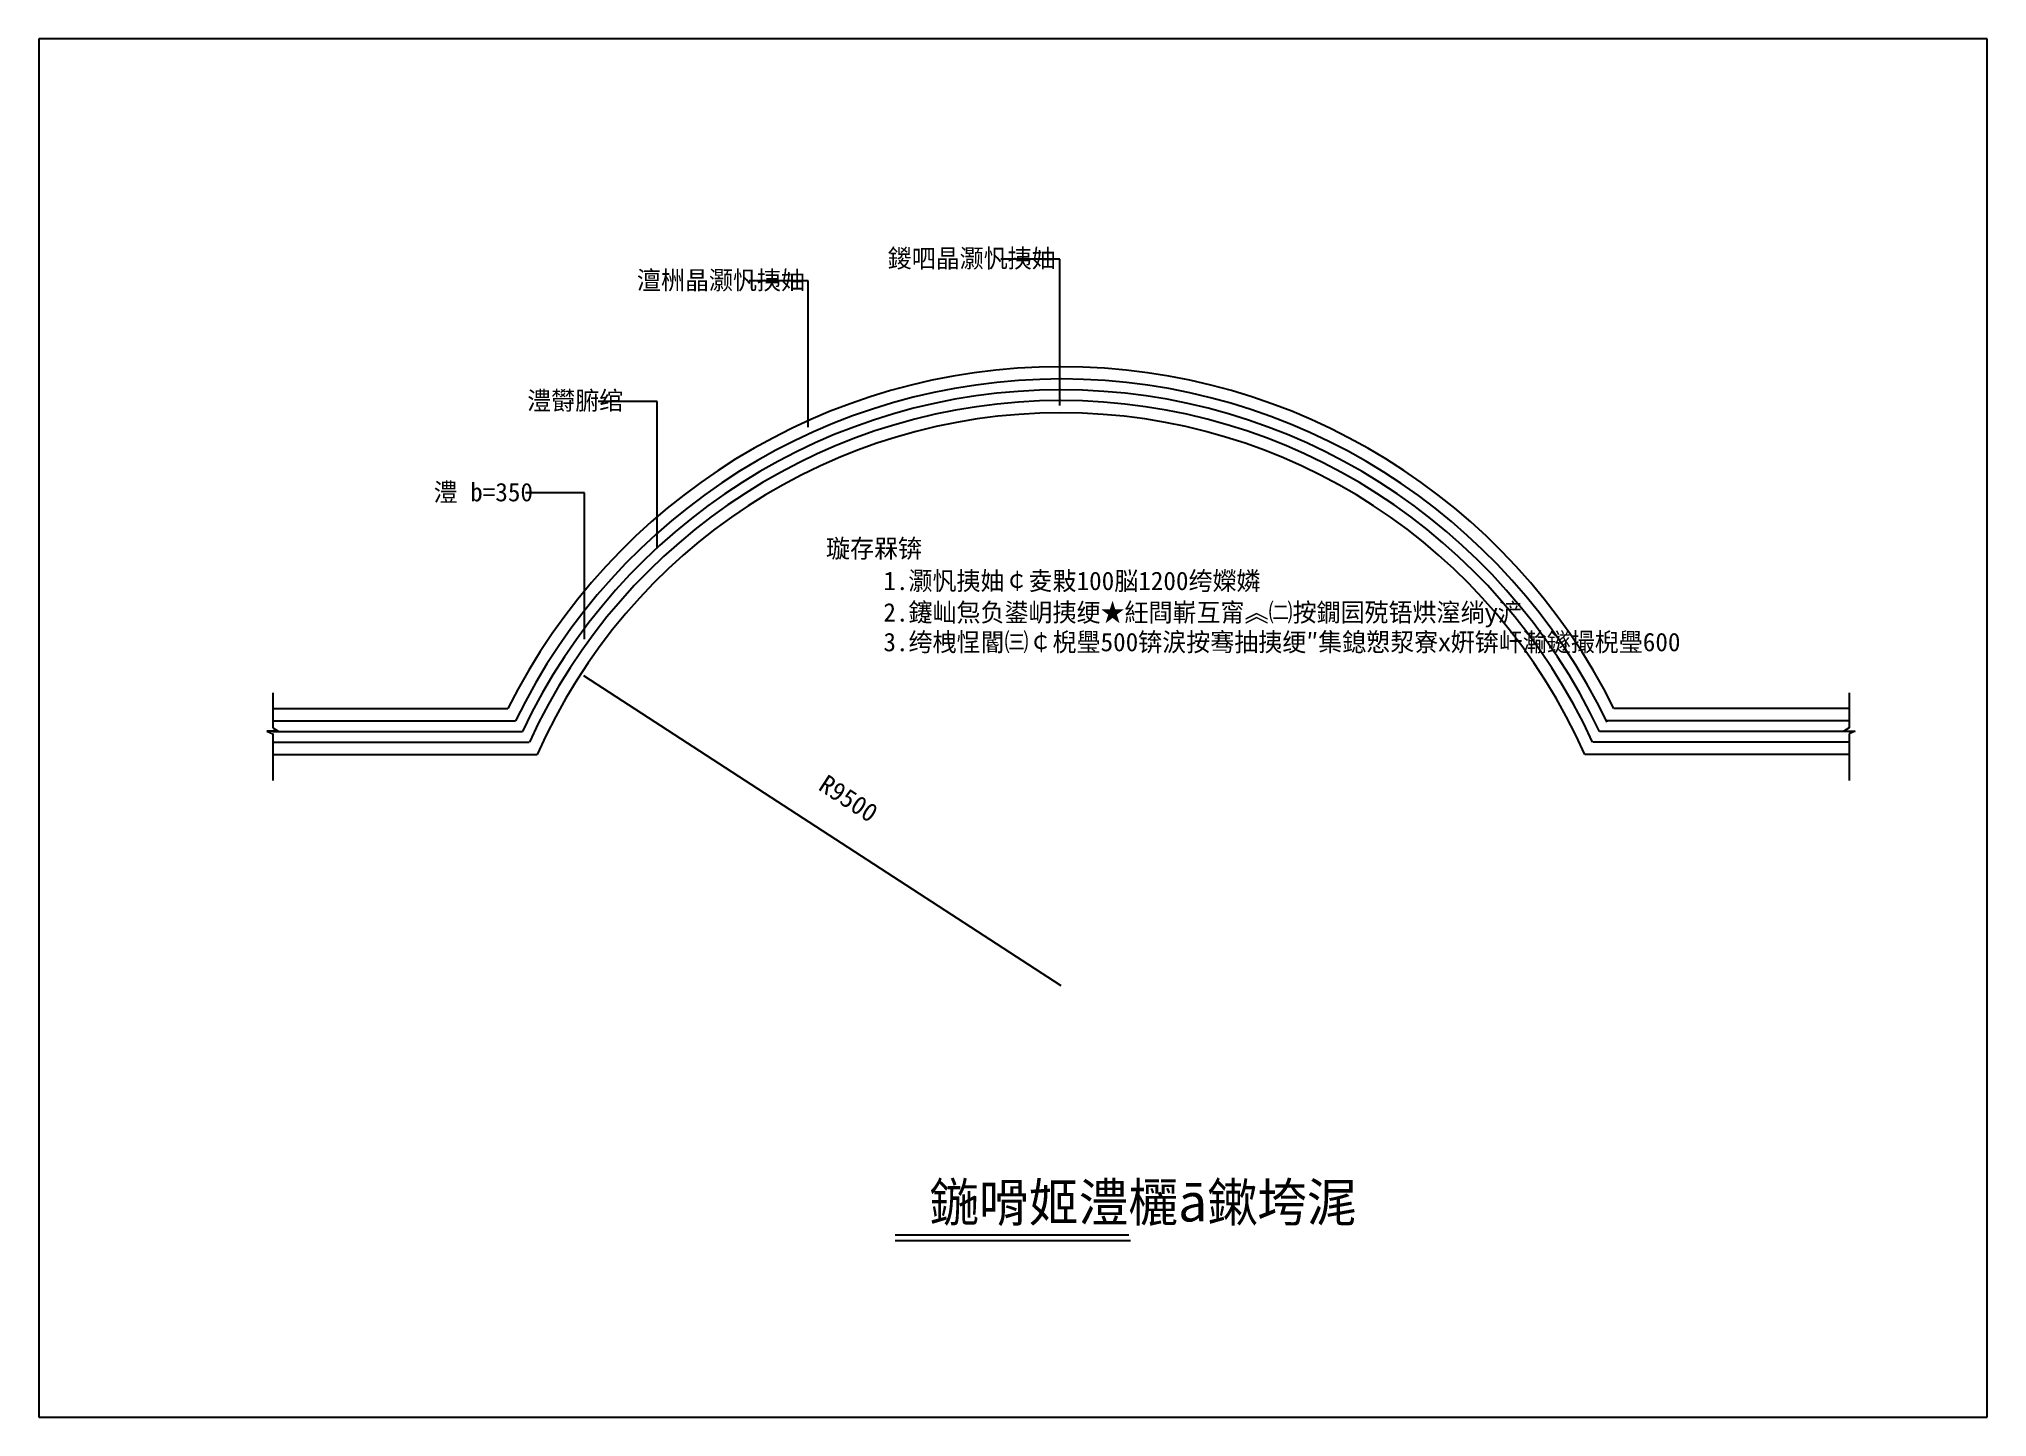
# Model space of a CAD drawing. Header units: metres. Extents: x 0 to 193, y 0 to 136.
import ezdxf

# ---------------------------------------------------------------- set-up
doc = ezdxf.new("R2010")
doc.units = ezdxf.units.M
doc.layers.add(' ', color=7, linetype='Continuous')
doc.layers.add('1651', color=7, linetype='Continuous')

msp = doc.modelspace()

# ---------------------------------------------------------------- linework, layer by layer
at = {"layer": ' '}
for p, q in [((101.16, 114.69), (95.32, 114.69)), ((101.16, 100.21), (101.16, 114.69)), ((76.23, 112.53), (70.39, 112.53)), ((76.23, 98.04), (76.23, 112.53)), ((61.27, 100.6), (55.43, 100.6)), ((61.27, 86.12), (61.27, 100.6)), ((54.06, 91.53), (48.22, 91.53)), ((54.06, 77.05), (54.06, 91.53)), ((53.95, 73.45), (101.28, 42.75)), ((23.17, 71.74), (23.17, 68.28)), ((179.38, 71.74), (179.38, 68.28)), ((23.7, 67.94), (22.57, 67.94)), ((22.57, 67.94), (23.16, 67.67)), ((23.16, 67.67), (23.16, 63.06)), ((23.17, 68.28), (23.7, 67.94)), ((179.38, 68.28), (178.85, 67.94)), ((178.85, 67.94), (179.98, 67.94)), ((179.98, 67.94), (179.39, 67.67)), ((179.39, 67.67), (179.39, 63.06))]:
    msp.add_line(p, q, dxfattribs=at)
for p, q in [((193.05, 136.5), (0, 136.5)), ((0, 136.5), (0, 0)), ((193.05, 0), (193.05, 136.5)), ((84.84, 18.06), (108.01, 18.06)), ((84.84, 17.47), (108.16, 17.47)), ((0, 0), (193.05, 0))]:
    msp.add_line(p, q)
at = {"layer": '1651'}
for p, q in [((23.16, 70.19), (46.48, 70.19)), ((179.4, 70.19), (156.08, 70.19)), ((23.16, 68.97), (47.24, 68.97)), ((23.16, 67.91), (47.91, 67.91)), ((179.4, 67.91), (154.65, 67.91)), ((179.4, 68.97), (155.32, 68.97)), ((23.16, 66.84), (48.59, 66.84)), ((179.4, 66.84), (153.97, 66.84)), ((23.16, 65.62), (49.38, 65.62)), ((179.4, 65.62), (153.18, 65.62))]:
    msp.add_line(p, q, dxfattribs=at)
for radius, start, end in [(61.29, 26.6, 153.4), (60.07, 25.74, 154.12), (59, 25.24, 154.76), (57.93, 24.57, 155.43), (56.72, 23.78, 156.22)]:
    msp.add_arc((101.28, 42.75), radius, start, end, dxfattribs=at)

# ---------------------------------------------------------------- texts
at = {"layer": ' '}
for s, p in [('鍐呬晶灏忛挗妯', (84.11, 113.86)), ('澶栦晶灏忛挗妯', (59.26, 111.69)), ('澧欎腑绾', (48.38, 99.77)), ('澧 b=350', (39.11, 90.7)), ('璇存槑锛', (78, 85.12)), ('1.灏忛挗妯￠夌敤100脳1200绔嬫嫾', (83.68, 81.91)), ('2.鑳屾炰负鍙岄挗绠★紝閰嶄互甯︽㈡按鐗囩殑铻烘潌绱у浐', (83.68, 78.79)), ('3.绔栧悜閽㈢￠棿璺500锛涙按骞抽挗绠″集鎴愬洯寮х姸锛屽瀭鐩撮棿璺600', (83.68, 75.85))]:
    msp.add_text(s, height=1.83, dxfattribs=at).set_placement(p)
msp.add_text('R9500', height=1.83, rotation=327.03, dxfattribs=at).set_placement((77.12, 62.2))
msp.add_text('鍦嗗姬澧欐ā鏉垮浘', height=3.79).set_placement((88.25, 19.37))

doc.saveas('drawing.dxf')
